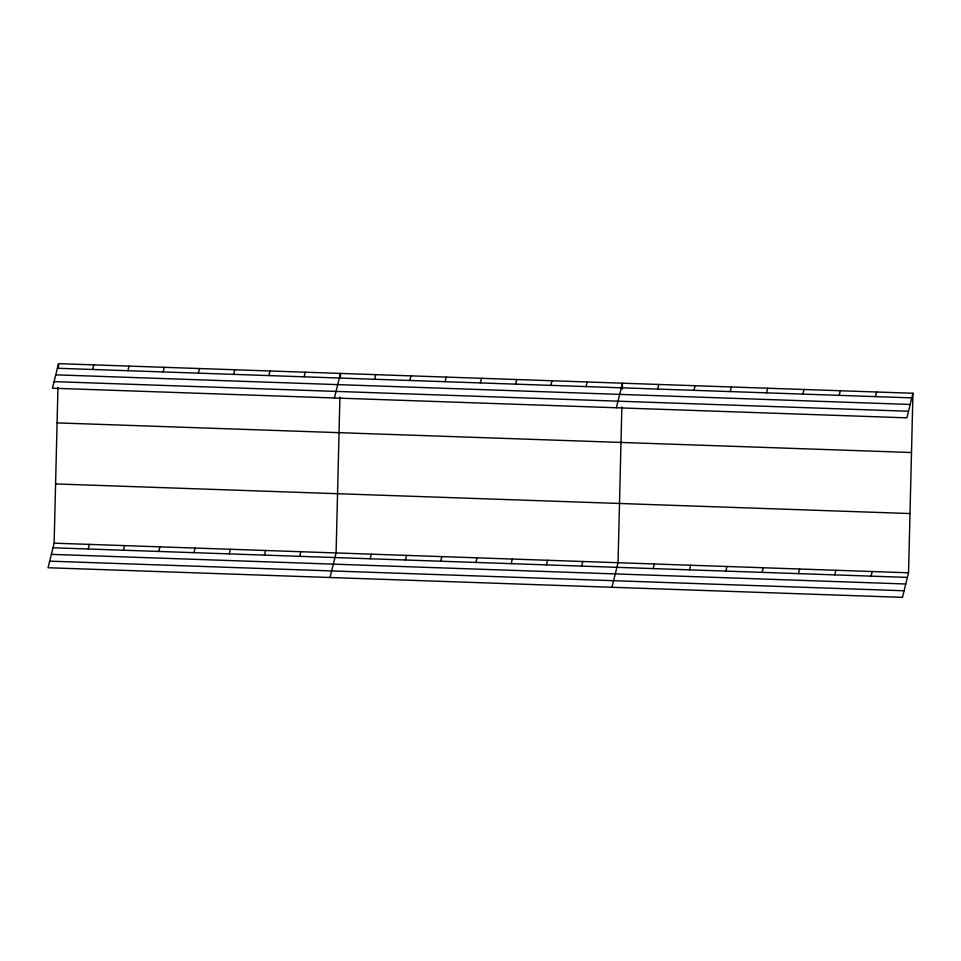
<?xml version="1.0" encoding="UTF-8"?>
<svg xmlns="http://www.w3.org/2000/svg" width="961" height="961" viewBox="0 0 961 961"><rect width="100%" height="100%" fill="white"/><g stroke="black" fill="none" stroke-linecap="round" stroke-linejoin="round"><path stroke-width="1.44" d="M912.95 393.265L906.872 417.831L52.459 388.208L58.537 363.654L912.95 393.265L908.541 572.792L902.463 597.346L48.05 567.735L54.128 543.169L57.96 387.343M58.429 368.099L58.537 363.654M339.918 397.121L336.086 552.947L330.007 577.501M340.386 377.865L340.494 373.421L334.416 397.986M621.863 406.899L618.043 562.726L611.965 587.279M622.308 389.121L622.452 383.199L616.373 407.752M92.64 369.48L93.782 364.868M127.885 370.706L129.026 366.093M88.232 549.007L89.373 544.394M163.13 371.931L164.271 367.318M123.476 550.233L124.618 545.62M198.374 373.144L199.516 368.543M158.721 551.446L159.862 546.845M233.619 374.37L234.76 369.757M193.966 552.671L195.107 548.058M268.864 375.595L270.005 370.982M229.211 553.896L230.352 549.284M304.108 376.808L305.25 372.207M264.455 555.122L265.596 550.509M299.7 556.335L300.841 551.722M374.598 379.259L375.739 374.646M409.842 380.484L410.984 375.871M370.189 558.785L371.33 554.173M445.087 381.697L446.228 377.084M405.434 559.999L406.575 555.398M480.332 382.922L481.473 378.31M440.679 561.224L441.82 556.611M515.577 384.148L516.718 379.535M475.923 562.449L477.064 557.836M550.821 385.361L551.962 380.76M511.168 563.675L512.309 559.062M586.066 386.586L587.207 381.973M546.413 564.888L547.554 560.275M581.657 566.113L582.798 561.5M657.624 389.073L658.765 384.46M693.938 390.322L695.079 385.721M653.204 568.588L654.345 563.987M730.252 391.583L731.393 386.971M689.517 569.849L690.659 565.236M766.554 392.845L767.695 388.232M725.831 571.11L726.972 566.497M802.867 394.106L804.009 389.493M762.145 572.372L763.286 567.759M839.181 395.367L840.322 390.755M798.459 573.633L799.6 569.02M875.495 396.617L876.636 392.004M834.773 574.882L835.914 570.269M871.086 576.144L872.228 571.531M57.396 368.267L911.809 397.878M55.774 374.838L910.175 404.461M54.092 381.625L908.505 411.248M57.083 422.888L911.496 452.511M55.582 483.936L909.995 513.546M54.128 543.169L908.541 572.792M52.987 547.782L907.4 577.405M51.353 554.365L905.767 583.988M49.684 561.152L904.085 590.763"/></g></svg>
